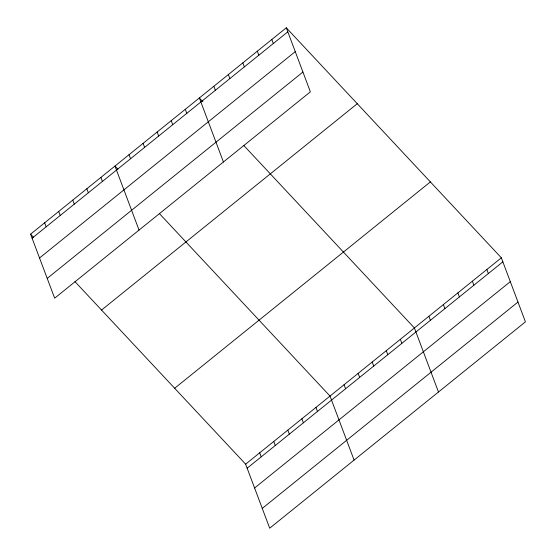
<?xml version="1.0" encoding="UTF-8"?>
<svg xmlns="http://www.w3.org/2000/svg" width="556" height="556" viewBox="0 0 556 556"><rect width="100%" height="100%" fill="white"/><g stroke="black" fill="none" stroke-linecap="round" stroke-linejoin="round"><path stroke-width="0.83" d="M286.298 27.8L310.366 91.837L54.655 298.19L30.58 234.152L286.298 27.8L501.345 257.81L525.42 321.848L269.702 528.2L245.634 464.163L74.935 281.593M32.095 238.183L287.813 31.831M39.539 257.984L295.257 51.632M47.211 278.389L302.923 72.037M101.546 310.053L357.265 103.701M174.667 388.255L430.379 181.902M245.634 464.163L501.345 257.81M247.149 468.194L502.86 261.841M254.592 487.994L510.304 281.642M262.258 508.399L517.977 302.047M202.905 101.755L199.354 97.96L223.429 161.998M243.709 145.401L414.401 327.97L438.475 392.008M117.928 169.219L114.967 166.056L139.042 230.094M159.322 213.497L330.014 396.067L354.089 460.104M30.58 234.152L33.541 237.315M486.854 269.5L488.37 273.531M472.364 281.197L473.879 285.228M457.873 292.887L459.388 296.918M443.382 304.584L444.897 308.615M428.891 316.274L430.407 320.305M400.341 339.32L401.856 343.351M271.808 39.49L273.323 43.528M386.274 350.669L387.789 354.7M257.317 51.187L258.832 55.218M372.207 362.019L373.722 366.05M242.826 62.877L244.341 66.908M358.147 373.368L359.662 377.399M228.335 74.573L229.85 78.604M344.081 384.717L345.596 388.748M213.845 86.263L215.36 90.294M315.954 407.416L317.469 411.447M301.887 418.765L303.402 422.796M185.287 109.31L186.802 113.341M287.827 430.115L289.342 434.146M171.227 120.659L172.742 124.69M273.76 441.464L275.276 445.495M157.16 132.008L158.675 136.039M259.694 452.813L261.209 456.844M143.1 143.358L144.616 147.389M129.034 154.707L130.549 158.738M100.907 177.406L102.422 181.437M86.84 188.755L88.355 192.786M72.773 200.104L74.289 204.135M58.714 211.454L60.229 215.485M44.647 222.803L46.162 226.834"/></g></svg>
